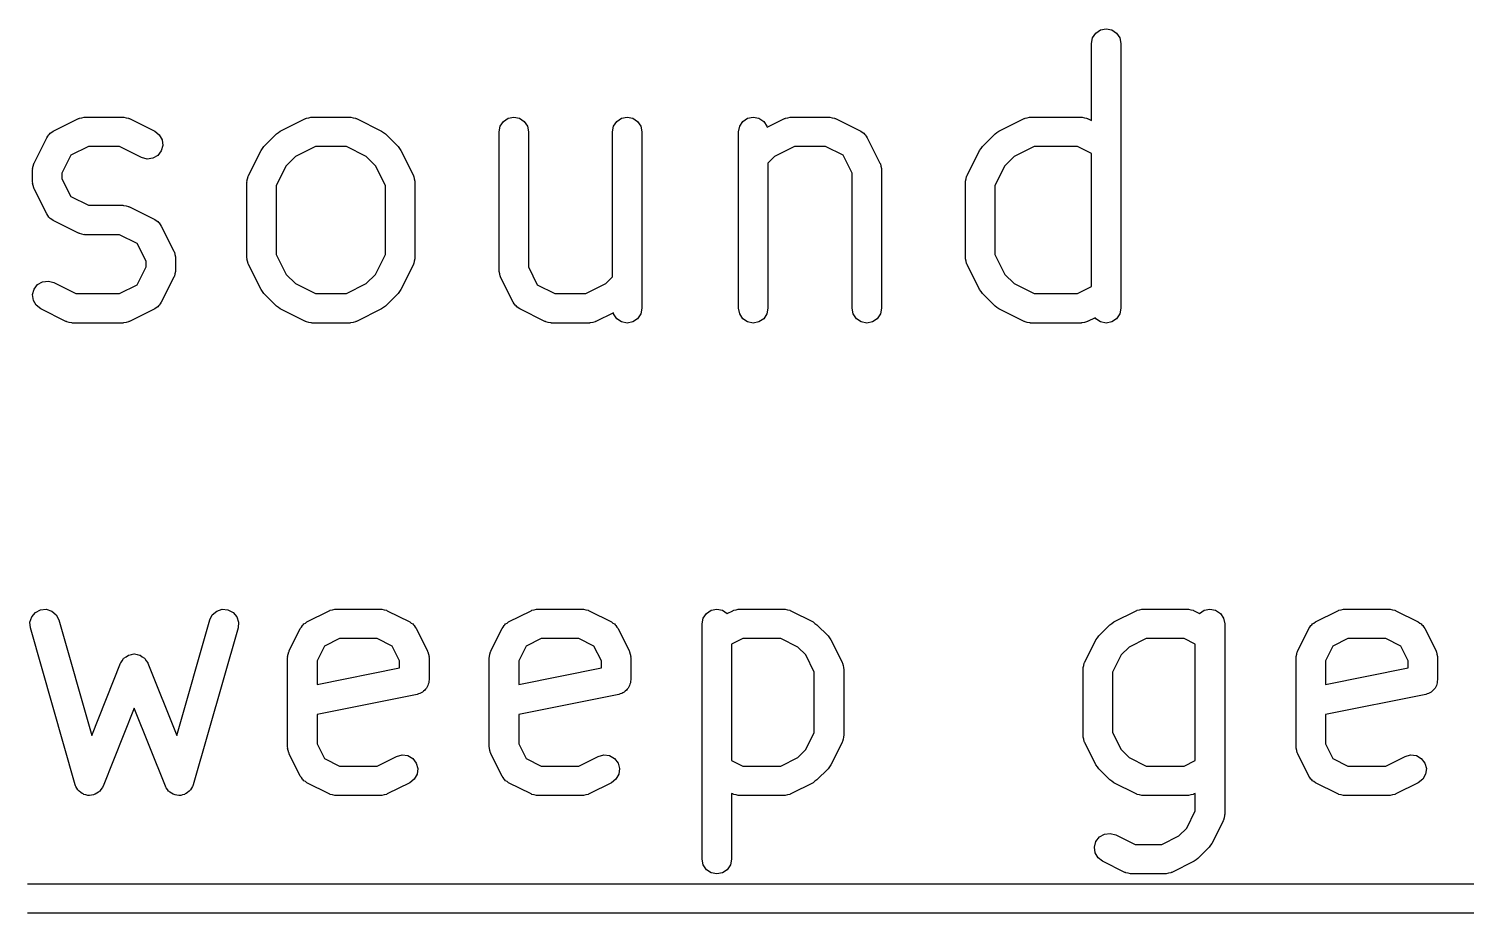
# Model space of a CAD drawing. Extents: x 78 to 213, y -137 to -49.
# Drawn here: x 163.85 to 188.28, y -63.75 to -48.72 of the extents above; entities that cross this region are included whole.
import ezdxf

# ---------------------------------------------------------------- set-up
doc = ezdxf.new("R2010")
doc.units = 0
doc.layers.add('BLACK', color=7, linetype='CONTINUOUS')

msp = doc.modelspace()

# ---------------------------------------------------------------- linework, layer by layer
at = {"layer": 'BLACK', "linetype": 'CONTINUOUS'}
for p, q in [((181.934, -48.875), (181.988, -48.7939)), ((181.988, -48.7939), (182.069, -48.7397)), ((182.069, -48.7397), (182.165, -48.7207)), ((182.165, -48.7207), (182.261, -48.7397)), ((182.261, -48.7397), (182.342, -48.7939)), ((182.342, -48.7939), (182.396, -48.875)), ((181.915, -48.9707), (181.934, -48.875)), ((181.915, -50.2805), (181.915, -48.9707)), ((182.396, -48.875), (182.415, -48.9707)), ((182.415, -48.9707), (182.415, -53.4707)), ((164.267, -50.4614), (164.696, -50.2471)), ((164.696, -50.2471), (164.705, -50.2447)), ((164.705, -50.2447), (164.712, -50.2397)), ((164.712, -50.2397), (164.751, -50.2319)), ((164.751, -50.2319), (164.79, -50.2213)), ((164.79, -50.2213), (164.799, -50.2225)), ((164.799, -50.2225), (164.808, -50.2207)), ((164.808, -50.2207), (165.451, -50.2207)), ((165.451, -50.2207), (165.46, -50.2225)), ((165.46, -50.2225), (165.468, -50.2213)), ((165.468, -50.2213), (165.507, -50.2319)), ((165.507, -50.2319), (165.546, -50.2397)), ((165.546, -50.2397), (165.554, -50.2447)), ((165.554, -50.2447), (165.563, -50.2471)), ((165.563, -50.2471), (165.991, -50.4614)), ((168.125, -50.4614), (168.553, -50.2471)), ((168.553, -50.2471), (168.562, -50.2447)), ((168.562, -50.2447), (168.569, -50.2397)), ((168.569, -50.2397), (168.609, -50.2319)), ((168.609, -50.2319), (168.647, -50.2213)), ((168.647, -50.2213), (168.656, -50.2225)), ((168.656, -50.2225), (168.665, -50.2207)), ((168.665, -50.2207), (169.308, -50.2207)), ((169.308, -50.2207), (169.317, -50.2225)), ((169.317, -50.2225), (169.326, -50.2213)), ((169.326, -50.2213), (169.364, -50.2319)), ((169.364, -50.2319), (169.404, -50.2397)), ((169.404, -50.2397), (169.411, -50.2447)), ((169.411, -50.2447), (169.42, -50.2471)), ((169.42, -50.2471), (169.848, -50.4614)), ((171.863, -50.375), (171.917, -50.2939)), ((171.917, -50.2939), (171.998, -50.2397)), ((171.998, -50.2397), (172.094, -50.2207)), ((172.094, -50.2207), (172.189, -50.2397)), ((172.189, -50.2397), (172.27, -50.2939)), ((172.27, -50.2939), (172.325, -50.375)), ((173.791, -50.375), (173.845, -50.2939)), ((173.845, -50.2939), (173.926, -50.2397)), ((173.926, -50.2397), (174.022, -50.2207)), ((174.022, -50.2207), (174.118, -50.2397)), ((174.118, -50.2397), (174.199, -50.2939)), ((174.199, -50.2939), (174.253, -50.375)), ((175.934, -50.375), (175.988, -50.2939)), ((175.988, -50.2939), (176.069, -50.2397)), ((176.069, -50.2397), (176.165, -50.2207)), ((176.165, -50.2207), (176.261, -50.2397)), ((176.261, -50.2397), (176.342, -50.2939)), ((176.342, -50.2939), (176.396, -50.375)), ((176.4, -50.3952), (176.696, -50.2471)), ((176.696, -50.2471), (176.705, -50.2447)), ((176.705, -50.2447), (176.712, -50.2397)), ((176.712, -50.2397), (176.751, -50.2319)), ((176.751, -50.2319), (176.79, -50.2213)), ((176.79, -50.2213), (176.799, -50.2225)), ((176.799, -50.2225), (176.808, -50.2207)), ((176.808, -50.2207), (177.451, -50.2207)), ((177.451, -50.2207), (177.46, -50.2225)), ((177.46, -50.2225), (177.468, -50.2213)), ((177.468, -50.2213), (177.507, -50.2319)), ((177.507, -50.2319), (177.546, -50.2397)), ((177.546, -50.2397), (177.554, -50.2447)), ((177.554, -50.2447), (177.563, -50.2471)), ((177.563, -50.2471), (177.991, -50.4614)), ((180.339, -50.4614), (180.767, -50.2471)), ((180.767, -50.2471), (180.776, -50.2447)), ((180.776, -50.2447), (180.784, -50.2397)), ((180.784, -50.2397), (180.823, -50.2319)), ((180.823, -50.2319), (180.862, -50.2213)), ((180.862, -50.2213), (180.87, -50.2225)), ((180.87, -50.2225), (180.879, -50.2207)), ((180.879, -50.2207), (181.736, -50.2207)), ((181.736, -50.2207), (181.745, -50.2225)), ((181.745, -50.2225), (181.754, -50.2213)), ((181.754, -50.2213), (181.793, -50.2319)), ((181.793, -50.2319), (181.832, -50.2397)), ((181.832, -50.2397), (181.84, -50.2447)), ((181.84, -50.2447), (181.848, -50.2471)), ((181.848, -50.2471), (181.915, -50.2805)), ((163.941, -51.0018), (164.156, -50.5732)), ((164.156, -50.5732), (164.175, -50.5484)), ((164.175, -50.5484), (164.19, -50.5212)), ((164.19, -50.5212), (164.205, -50.5102)), ((164.205, -50.5102), (164.215, -50.4961)), ((164.215, -50.4961), (164.243, -50.4806)), ((164.243, -50.4806), (164.267, -50.4614)), ((165.991, -50.4614), (166.068, -50.5212)), ((166.068, -50.5212), (166.116, -50.6059)), ((167.845, -50.7225), (168.06, -50.5082)), ((168.06, -50.5082), (168.093, -50.486)), ((168.093, -50.486), (168.125, -50.4614)), ((169.848, -50.4614), (169.88, -50.486)), ((169.88, -50.486), (169.913, -50.5082)), ((169.913, -50.5082), (170.127, -50.7225)), ((171.844, -50.4707), (171.863, -50.375)), ((171.844, -52.8279), (171.844, -50.4707)), ((172.325, -50.375), (172.344, -50.4707)), ((172.344, -50.4707), (172.344, -52.7688)), ((173.772, -50.4707), (173.791, -50.375)), ((173.772, -52.9386), (173.772, -50.4707)), ((174.253, -50.375), (174.272, -50.4707)), ((174.272, -50.4707), (174.272, -53.4707)), ((175.915, -50.4707), (175.934, -50.375)), ((175.915, -53.4707), (175.915, -50.4707)), ((176.396, -50.375), (176.4, -50.3952)), ((177.991, -50.4614), (178.016, -50.4806)), ((178.016, -50.4806), (178.043, -50.4961)), ((178.043, -50.4961), (178.054, -50.5102)), ((178.054, -50.5102), (178.068, -50.5212)), ((178.068, -50.5212), (178.084, -50.5484)), ((178.084, -50.5484), (178.103, -50.5732)), ((178.103, -50.5732), (178.317, -51.0018)), ((180.06, -50.7225), (180.274, -50.5082)), ((180.274, -50.5082), (180.307, -50.486)), ((180.307, -50.486), (180.339, -50.4614)), ((164.867, -50.7207), (164.566, -50.8713)), ((165.392, -50.7207), (164.867, -50.7207)), ((165.767, -50.9086), (165.392, -50.7207)), ((166.103, -50.7968), (166.043, -50.8739)), ((166.129, -50.7027), (166.103, -50.7968)), ((166.116, -50.6059), (166.129, -50.7027)), ((167.584, -51.2161), (167.799, -50.7875)), ((167.799, -50.7875), (167.823, -50.7558)), ((167.823, -50.7558), (167.845, -50.7225)), ((168.724, -50.7207), (168.385, -50.8905)), ((169.249, -50.7207), (168.724, -50.7207)), ((169.588, -50.8905), (169.249, -50.7207)), ((170.127, -50.7225), (170.15, -50.7558)), ((170.15, -50.7558), (170.174, -50.7875)), ((170.174, -50.7875), (170.389, -51.2161)), ((176.867, -50.7207), (176.527, -50.8905)), ((177.392, -50.7207), (176.867, -50.7207)), ((177.693, -50.8713), (177.392, -50.7207)), ((179.799, -51.2161), (180.013, -50.7875)), ((180.013, -50.7875), (180.037, -50.7558)), ((180.037, -50.7558), (180.06, -50.7225)), ((180.938, -50.7207), (180.599, -50.8905)), ((181.677, -50.7207), (180.938, -50.7207)), ((181.915, -50.8395), (181.677, -50.7207)), ((163.916, -51.0958), (163.926, -51.0572)), ((163.926, -51.0572), (163.934, -51.0179)), ((163.934, -51.0179), (163.939, -51.0104)), ((163.939, -51.0104), (163.941, -51.0018)), ((164.566, -50.8713), (164.415, -51.1726)), ((165.862, -50.9344), (165.767, -50.9086)), ((165.958, -50.9222), (165.862, -50.9344)), ((166.043, -50.8739), (165.958, -50.9222)), ((168.228, -51.0474), (168.058, -51.3869)), ((168.385, -50.8905), (168.228, -51.0474)), ((169.745, -51.0474), (169.588, -50.8905)), ((169.915, -51.3869), (169.745, -51.0474)), ((176.527, -50.8905), (176.415, -51.0028)), ((176.415, -51.0028), (176.415, -53.4707)), ((177.844, -51.1726), (177.693, -50.8713)), ((178.317, -51.0018), (178.32, -51.0104)), ((178.32, -51.0104), (178.325, -51.0179)), ((178.325, -51.0179), (178.332, -51.0572)), ((178.332, -51.0572), (178.343, -51.0958)), ((180.442, -51.0474), (180.272, -51.3869)), ((180.599, -50.8905), (180.442, -51.0474)), ((181.915, -53.1019), (181.915, -50.8395)), ((163.915, -51.1136), (163.917, -51.1048)), ((163.915, -51.3279), (163.915, -51.1136)), ((163.917, -51.1048), (163.916, -51.0958)), ((164.415, -51.1726), (164.415, -51.2688)), ((164.415, -51.2688), (164.566, -51.5701)), ((167.558, -51.3101), (167.569, -51.2715)), ((167.56, -51.319), (167.558, -51.3101)), ((167.569, -51.2715), (167.577, -51.2322)), ((167.577, -51.2322), (167.582, -51.2247)), ((167.582, -51.2247), (167.584, -51.2161)), ((170.389, -51.2161), (170.391, -51.2247)), ((170.391, -51.2247), (170.396, -51.2322)), ((170.396, -51.2322), (170.404, -51.2715)), ((170.404, -51.2715), (170.414, -51.3101)), ((170.414, -51.3101), (170.413, -51.319)), ((177.844, -53.4707), (177.844, -51.1726)), ((178.343, -51.0958), (178.342, -51.1048)), ((178.342, -51.1048), (178.344, -51.1136)), ((178.344, -51.1136), (178.344, -53.4707)), ((179.773, -51.3101), (179.783, -51.2715)), ((179.774, -51.319), (179.773, -51.3101)), ((179.783, -51.2715), (179.791, -51.2322)), ((179.791, -51.2322), (179.796, -51.2247)), ((179.796, -51.2247), (179.799, -51.2161)), ((163.917, -51.3367), (163.915, -51.3279)), ((163.916, -51.3456), (163.917, -51.3367)), ((163.926, -51.3842), (163.916, -51.3456)), ((163.934, -51.4235), (163.926, -51.3842)), ((163.939, -51.431), (163.934, -51.4235)), ((163.941, -51.4397), (163.939, -51.431)), ((164.156, -51.8682), (163.941, -51.4397)), ((167.558, -51.3279), (167.56, -51.319)), ((167.558, -52.6136), (167.558, -51.3279)), ((168.058, -51.3869), (168.058, -52.5546)), ((169.915, -52.5546), (169.915, -51.3869)), ((170.413, -51.319), (170.415, -51.3279)), ((170.415, -51.3279), (170.415, -52.6136)), ((179.772, -51.3279), (179.774, -51.319)), ((179.772, -52.6136), (179.772, -51.3279)), ((180.272, -51.3869), (180.272, -52.5546)), ((164.566, -51.5701), (164.867, -51.7207)), ((164.867, -51.7207), (165.451, -51.7207)), ((165.451, -51.7207), (165.46, -51.7225)), ((165.46, -51.7225), (165.468, -51.7213)), ((165.468, -51.7213), (165.507, -51.7319)), ((165.507, -51.7319), (165.546, -51.7397)), ((165.546, -51.7397), (165.554, -51.7447)), ((165.554, -51.7447), (165.563, -51.7471)), ((165.563, -51.7471), (165.991, -51.9614)), ((164.175, -51.893), (164.156, -51.8682)), ((164.19, -51.9202), (164.175, -51.893)), ((164.205, -51.9312), (164.19, -51.9202)), ((164.215, -51.9453), (164.205, -51.9312)), ((164.243, -51.9608), (164.215, -51.9453)), ((164.267, -51.98), (164.243, -51.9608)), ((164.696, -52.1943), (164.267, -51.98)), ((165.991, -51.9614), (166.016, -51.9806)), ((166.016, -51.9806), (166.043, -51.9961)), ((166.043, -51.9961), (166.054, -52.0102)), ((166.054, -52.0102), (166.068, -52.0212)), ((166.068, -52.0212), (166.084, -52.0484)), ((164.705, -52.1967), (164.696, -52.1943)), ((164.712, -52.2017), (164.705, -52.1967)), ((164.751, -52.2095), (164.712, -52.2017)), ((164.79, -52.2201), (164.751, -52.2095)), ((164.799, -52.219), (164.79, -52.2201)), ((164.808, -52.2207), (164.799, -52.219)), ((165.392, -52.2207), (164.808, -52.2207)), ((165.693, -52.3713), (165.392, -52.2207)), ((166.084, -52.0484), (166.103, -52.0732)), ((166.103, -52.0732), (166.317, -52.5018)), ((165.844, -52.6726), (165.693, -52.3713)), ((166.317, -52.5018), (166.32, -52.5104)), ((166.32, -52.5104), (166.325, -52.5179)), ((166.325, -52.5179), (166.332, -52.5572)), ((165.693, -53.0701), (165.844, -52.7688)), ((165.844, -52.7688), (165.844, -52.6726)), ((166.332, -52.5572), (166.343, -52.5958)), ((166.343, -52.5958), (166.342, -52.6048)), ((166.342, -52.6048), (166.344, -52.6136)), ((166.344, -52.6136), (166.344, -52.8279)), ((167.56, -52.6224), (167.558, -52.6136)), ((167.558, -52.6313), (167.56, -52.6224)), ((167.569, -52.6699), (167.558, -52.6313)), ((167.577, -52.7092), (167.569, -52.6699)), ((167.582, -52.7167), (167.577, -52.7092)), ((167.584, -52.7254), (167.582, -52.7167)), ((167.799, -53.1539), (167.584, -52.7254)), ((168.058, -52.5546), (168.228, -52.8941)), ((169.745, -52.8941), (169.915, -52.5546)), ((170.389, -52.7254), (170.174, -53.1539)), ((170.391, -52.7167), (170.389, -52.7254)), ((170.396, -52.7092), (170.391, -52.7167)), ((170.404, -52.6699), (170.396, -52.7092)), ((170.414, -52.6313), (170.404, -52.6699)), ((170.415, -52.6136), (170.413, -52.6224)), ((170.413, -52.6224), (170.414, -52.6313)), ((172.344, -52.7688), (172.494, -53.0701)), ((179.774, -52.6224), (179.772, -52.6136)), ((179.773, -52.6313), (179.774, -52.6224)), ((179.783, -52.6699), (179.773, -52.6313)), ((179.791, -52.7092), (179.783, -52.6699)), ((179.796, -52.7167), (179.791, -52.7092)), ((179.799, -52.7254), (179.796, -52.7167)), ((180.013, -53.1539), (179.799, -52.7254)), ((180.272, -52.5546), (180.442, -52.8941)), ((164.001, -53.0676), (164.086, -53.0193)), ((164.086, -53.0193), (164.183, -53.0071)), ((164.183, -53.0071), (164.277, -53.0328)), ((166.317, -52.9397), (166.103, -53.3682)), ((166.32, -52.931), (166.317, -52.9397)), ((166.325, -52.9235), (166.32, -52.931)), ((166.332, -52.8842), (166.325, -52.9235)), ((166.343, -52.8456), (166.332, -52.8842)), ((166.344, -52.8279), (166.342, -52.8367)), ((166.342, -52.8367), (166.343, -52.8456)), ((168.228, -52.8941), (168.385, -53.051)), ((169.588, -53.051), (169.745, -52.8941)), ((171.845, -52.8367), (171.844, -52.8279)), ((171.844, -52.8456), (171.845, -52.8367)), ((171.855, -52.8842), (171.844, -52.8456)), ((171.863, -52.9235), (171.855, -52.8842)), ((171.868, -52.931), (171.863, -52.9235)), ((171.87, -52.9397), (171.868, -52.931)), ((172.084, -53.3682), (171.87, -52.9397)), ((173.66, -53.051), (173.772, -52.9386)), ((180.442, -52.8941), (180.599, -53.051)), ((163.916, -53.2387), (163.941, -53.1446)), ((163.928, -53.3355), (163.916, -53.2387)), ((163.941, -53.1446), (164.001, -53.0676)), ((164.277, -53.0328), (164.653, -53.2207)), ((164.653, -53.2207), (165.392, -53.2207)), ((165.392, -53.2207), (165.693, -53.0701)), ((167.823, -53.1856), (167.799, -53.1539)), ((167.845, -53.2189), (167.823, -53.1856)), ((168.06, -53.4332), (167.845, -53.2189)), ((168.385, -53.051), (168.724, -53.2207)), ((168.724, -53.2207), (169.249, -53.2207)), ((169.249, -53.2207), (169.588, -53.051)), ((170.127, -53.2189), (169.913, -53.4332)), ((170.15, -53.1856), (170.127, -53.2189)), ((170.174, -53.1539), (170.15, -53.1856)), ((172.494, -53.0701), (172.795, -53.2207)), ((172.795, -53.2207), (173.32, -53.2207)), ((173.32, -53.2207), (173.66, -53.051)), ((180.037, -53.1856), (180.013, -53.1539)), ((180.06, -53.2189), (180.037, -53.1856)), ((180.274, -53.4332), (180.06, -53.2189)), ((180.599, -53.051), (180.938, -53.2207)), ((180.938, -53.2207), (181.677, -53.2207)), ((181.677, -53.2207), (181.915, -53.1019)), ((163.976, -53.4202), (163.928, -53.3355)), ((164.053, -53.48), (163.976, -53.4202)), ((164.482, -53.6943), (164.053, -53.48)), ((165.991, -53.48), (165.563, -53.6943)), ((166.016, -53.4608), (165.991, -53.48)), ((166.043, -53.4453), (166.016, -53.4608)), ((166.054, -53.4312), (166.043, -53.4453)), ((166.068, -53.4202), (166.054, -53.4312)), ((166.084, -53.393), (166.068, -53.4202)), ((166.103, -53.3682), (166.084, -53.393)), ((168.093, -53.4555), (168.06, -53.4332)), ((168.125, -53.48), (168.093, -53.4555)), ((168.553, -53.6943), (168.125, -53.48)), ((169.848, -53.48), (169.42, -53.6943)), ((169.88, -53.4555), (169.848, -53.48)), ((169.913, -53.4332), (169.88, -53.4555)), ((172.103, -53.393), (172.084, -53.3682)), ((172.119, -53.4202), (172.103, -53.393)), ((172.133, -53.4312), (172.119, -53.4202)), ((172.144, -53.4453), (172.133, -53.4312)), ((172.171, -53.4608), (172.144, -53.4453)), ((172.196, -53.48), (172.171, -53.4608)), ((172.625, -53.6943), (172.196, -53.48)), ((174.272, -53.4707), (174.253, -53.5664)), ((175.934, -53.5664), (175.915, -53.4707)), ((176.415, -53.4707), (176.396, -53.5664)), ((177.863, -53.5664), (177.844, -53.4707)), ((178.344, -53.4707), (178.325, -53.5664)), ((180.307, -53.4555), (180.274, -53.4332)), ((180.339, -53.48), (180.307, -53.4555)), ((180.767, -53.6943), (180.339, -53.48)), ((182.415, -53.4707), (182.396, -53.5664)), ((164.49, -53.6967), (164.482, -53.6943)), ((164.498, -53.7017), (164.49, -53.6967)), ((164.537, -53.7095), (164.498, -53.7017)), ((164.576, -53.7201), (164.537, -53.7095)), ((164.585, -53.719), (164.576, -53.7201)), ((164.594, -53.7207), (164.585, -53.719)), ((165.451, -53.7207), (164.594, -53.7207)), ((165.46, -53.719), (165.451, -53.7207)), ((165.468, -53.7201), (165.46, -53.719)), ((165.507, -53.7095), (165.468, -53.7201)), ((165.546, -53.7017), (165.507, -53.7095)), ((165.554, -53.6967), (165.546, -53.7017)), ((165.563, -53.6943), (165.554, -53.6967)), ((168.562, -53.6967), (168.553, -53.6943)), ((168.569, -53.7017), (168.562, -53.6967)), ((168.609, -53.7095), (168.569, -53.7017)), ((168.647, -53.7201), (168.609, -53.7095)), ((168.656, -53.719), (168.647, -53.7201)), ((168.665, -53.7207), (168.656, -53.719)), ((169.308, -53.7207), (168.665, -53.7207)), ((169.317, -53.719), (169.308, -53.7207)), ((169.326, -53.7201), (169.317, -53.719)), ((169.364, -53.7095), (169.326, -53.7201)), ((169.404, -53.7017), (169.364, -53.7095)), ((169.411, -53.6967), (169.404, -53.7017)), ((169.42, -53.6943), (169.411, -53.6967)), ((172.633, -53.6967), (172.625, -53.6943)), ((172.641, -53.7017), (172.633, -53.6967)), ((172.68, -53.7095), (172.641, -53.7017)), ((172.719, -53.7201), (172.68, -53.7095)), ((172.728, -53.719), (172.719, -53.7201)), ((172.736, -53.7207), (172.728, -53.719)), ((173.379, -53.7207), (172.736, -53.7207)), ((173.388, -53.719), (173.379, -53.7207)), ((173.397, -53.7201), (173.388, -53.719)), ((173.436, -53.7095), (173.397, -53.7201)), ((173.475, -53.7017), (173.436, -53.7095)), ((173.482, -53.6967), (173.475, -53.7017)), ((173.491, -53.6943), (173.482, -53.6967)), ((173.787, -53.5463), (173.491, -53.6943)), ((173.791, -53.5664), (173.787, -53.5463)), ((173.845, -53.6475), (173.791, -53.5664)), ((173.926, -53.7017), (173.845, -53.6475)), ((174.022, -53.7207), (173.926, -53.7017)), ((174.118, -53.7017), (174.022, -53.7207)), ((174.199, -53.6475), (174.118, -53.7017)), ((174.253, -53.5664), (174.199, -53.6475)), ((175.988, -53.6475), (175.934, -53.5664)), ((176.069, -53.7017), (175.988, -53.6475)), ((176.165, -53.7207), (176.069, -53.7017)), ((176.261, -53.7017), (176.165, -53.7207)), ((176.342, -53.6475), (176.261, -53.7017)), ((176.396, -53.5664), (176.342, -53.6475)), ((177.917, -53.6475), (177.863, -53.5664)), ((177.998, -53.7017), (177.917, -53.6475)), ((178.094, -53.7207), (177.998, -53.7017)), ((178.189, -53.7017), (178.094, -53.7207)), ((178.27, -53.6475), (178.189, -53.7017)), ((178.325, -53.5664), (178.27, -53.6475)), ((180.776, -53.6967), (180.767, -53.6943)), ((180.784, -53.7017), (180.776, -53.6967)), ((180.823, -53.7095), (180.784, -53.7017)), ((180.862, -53.7201), (180.823, -53.7095)), ((180.87, -53.719), (180.862, -53.7201)), ((180.879, -53.7207), (180.87, -53.719)), ((181.736, -53.7207), (180.879, -53.7207)), ((181.745, -53.719), (181.736, -53.7207)), ((181.754, -53.7201), (181.745, -53.719)), ((181.793, -53.7095), (181.754, -53.7201)), ((181.832, -53.7017), (181.793, -53.7095)), ((181.84, -53.6967), (181.832, -53.7017)), ((181.848, -53.6943), (181.84, -53.6967)), ((181.977, -53.6301), (181.848, -53.6943)), ((181.988, -53.6475), (181.977, -53.6301)), ((182.069, -53.7017), (181.988, -53.6475)), ((182.165, -53.7207), (182.069, -53.7017)), ((182.261, -53.7017), (182.165, -53.7207)), ((182.342, -53.6475), (182.261, -53.7017)), ((182.396, -53.5664), (182.342, -53.6475)), ((163.9, -58.7114), (163.963, -58.6371)), ((163.963, -58.6371), (164.05, -58.5925)), ((164.05, -58.5925), (164.147, -58.5845)), ((164.147, -58.5845), (164.24, -58.6143)), ((164.24, -58.6143), (164.314, -58.6774)), ((166.97, -58.6774), (167.045, -58.6143)), ((167.045, -58.6143), (167.138, -58.5845)), ((167.138, -58.5845), (167.235, -58.5925)), ((167.235, -58.5925), (167.322, -58.6371)), ((167.322, -58.6371), (167.385, -58.7114)), ((168.578, -58.7997), (168.959, -58.6092)), ((168.959, -58.6092), (168.968, -58.6069)), ((168.968, -58.6069), (168.975, -58.6019)), ((168.975, -58.6019), (169.015, -58.5941)), ((169.015, -58.5941), (169.053, -58.5835)), ((169.053, -58.5835), (169.062, -58.5846)), ((169.062, -58.5846), (169.071, -58.5829)), ((169.071, -58.5829), (169.833, -58.5829)), ((169.833, -58.5829), (169.842, -58.5846)), ((169.842, -58.5846), (169.851, -58.5835)), ((169.851, -58.5835), (169.889, -58.5941)), ((169.889, -58.5941), (169.929, -58.6019)), ((169.929, -58.6019), (169.936, -58.6069)), ((169.936, -58.6069), (169.945, -58.6092)), ((169.945, -58.6092), (170.326, -58.7997)), ((172.007, -58.7997), (172.388, -58.6092)), ((172.388, -58.6092), (172.396, -58.6069)), ((172.396, -58.6069), (172.404, -58.6019)), ((172.404, -58.6019), (172.443, -58.5941)), ((172.443, -58.5941), (172.482, -58.5835)), ((172.482, -58.5835), (172.491, -58.5846)), ((172.491, -58.5846), (172.5, -58.5829)), ((172.5, -58.5829), (173.261, -58.5829)), ((173.261, -58.5829), (173.27, -58.5846)), ((173.27, -58.5846), (173.279, -58.5835)), ((173.279, -58.5835), (173.318, -58.5941)), ((173.318, -58.5941), (173.357, -58.6019)), ((173.357, -58.6019), (173.365, -58.6069)), ((173.365, -58.6069), (173.373, -58.6092)), ((173.373, -58.6092), (173.754, -58.7997)), ((175.37, -58.6561), (175.451, -58.6019)), ((175.451, -58.6019), (175.547, -58.5829)), ((175.547, -58.5829), (175.643, -58.6019)), ((175.643, -58.6019), (175.723, -58.6557)), ((175.723, -58.6557), (175.816, -58.6092)), ((175.816, -58.6092), (175.825, -58.6069)), ((175.825, -58.6069), (175.832, -58.6019)), ((175.832, -58.6019), (175.872, -58.5941)), ((175.872, -58.5941), (175.91, -58.5835)), ((175.91, -58.5835), (175.919, -58.5846)), ((175.919, -58.5846), (175.928, -58.5829)), ((175.928, -58.5829), (176.69, -58.5829)), ((176.69, -58.5829), (176.699, -58.5846)), ((176.699, -58.5846), (176.708, -58.5835)), ((176.708, -58.5835), (176.746, -58.5941)), ((176.746, -58.5941), (176.786, -58.6019)), ((176.786, -58.6019), (176.793, -58.6069)), ((176.793, -58.6069), (176.802, -58.6092)), ((176.802, -58.6092), (177.183, -58.7997)), ((182.292, -58.7997), (182.673, -58.6092)), ((182.673, -58.6092), (182.682, -58.6069)), ((182.682, -58.6069), (182.69, -58.6019)), ((182.69, -58.6019), (182.729, -58.5941)), ((182.729, -58.5941), (182.768, -58.5835)), ((182.768, -58.5835), (182.776, -58.5846)), ((182.776, -58.5846), (182.785, -58.5829)), ((182.785, -58.5829), (183.547, -58.5829)), ((183.547, -58.5829), (183.556, -58.5846)), ((183.556, -58.5846), (183.565, -58.5835)), ((183.565, -58.5835), (183.604, -58.5941)), ((183.604, -58.5941), (183.643, -58.6019)), ((183.643, -58.6019), (183.65, -58.6069)), ((183.65, -58.6069), (183.659, -58.6092)), ((183.659, -58.6092), (183.752, -58.6557)), ((183.752, -58.6557), (183.832, -58.6019)), ((183.832, -58.6019), (183.928, -58.5829)), ((183.928, -58.5829), (184.024, -58.6019)), ((184.024, -58.6019), (184.105, -58.6561)), ((185.721, -58.7997), (186.102, -58.6092)), ((186.102, -58.6092), (186.111, -58.6069)), ((186.111, -58.6069), (186.118, -58.6019)), ((186.118, -58.6019), (186.157, -58.5941)), ((186.157, -58.5941), (186.196, -58.5835)), ((186.196, -58.5835), (186.205, -58.5846)), ((186.205, -58.5846), (186.214, -58.5829)), ((186.214, -58.5829), (186.976, -58.5829)), ((186.976, -58.5829), (186.985, -58.5846)), ((186.985, -58.5846), (186.993, -58.5835)), ((186.993, -58.5835), (187.032, -58.5941)), ((187.032, -58.5941), (187.071, -58.6019)), ((187.071, -58.6019), (187.079, -58.6069)), ((187.079, -58.6069), (187.088, -58.6092)), ((187.088, -58.6092), (187.468, -58.7997)), ((163.87, -58.8043), (163.9, -58.7114)), ((163.878, -58.9015), (163.87, -58.8043)), ((164.314, -58.6774), (164.359, -58.7642)), ((164.359, -58.7642), (164.92, -60.7277)), ((166.365, -60.7277), (166.926, -58.7642)), ((166.926, -58.7642), (166.97, -58.6774)), ((167.385, -58.7114), (167.415, -58.8043)), ((167.415, -58.8043), (167.407, -58.9015)), ((168.486, -58.8868), (168.501, -58.8595)), ((168.501, -58.8595), (168.515, -58.8486)), ((168.515, -58.8486), (168.526, -58.8345)), ((168.526, -58.8345), (168.553, -58.8189)), ((168.553, -58.8189), (168.578, -58.7997)), ((170.326, -58.7997), (170.35, -58.8189)), ((170.35, -58.8189), (170.378, -58.8345)), ((170.378, -58.8345), (170.389, -58.8486)), ((170.389, -58.8486), (170.403, -58.8595)), ((170.403, -58.8595), (170.418, -58.8868)), ((171.914, -58.8868), (171.93, -58.8595)), ((171.93, -58.8595), (171.944, -58.8486)), ((171.944, -58.8486), (171.955, -58.8345)), ((171.955, -58.8345), (171.982, -58.8189)), ((171.982, -58.8189), (172.007, -58.7997)), ((173.754, -58.7997), (173.779, -58.8189)), ((173.779, -58.8189), (173.806, -58.8345)), ((173.806, -58.8345), (173.817, -58.8486)), ((173.817, -58.8486), (173.831, -58.8595)), ((173.831, -58.8595), (173.847, -58.8868)), ((175.297, -58.8329), (175.316, -58.7372)), ((175.297, -62.8329), (175.297, -58.8329)), ((175.316, -58.7372), (175.37, -58.6561)), ((177.183, -58.7997), (177.214, -58.8243)), ((177.214, -58.8243), (177.248, -58.8466)), ((177.248, -58.8466), (177.438, -59.037)), ((182.037, -59.037), (182.228, -58.8466)), ((182.228, -58.8466), (182.261, -58.8243)), ((182.261, -58.8243), (182.292, -58.7997)), ((184.105, -58.6561), (184.159, -58.7372)), ((184.159, -58.7372), (184.178, -58.8329)), ((184.178, -58.8329), (184.178, -62.071)), ((185.628, -58.8868), (185.644, -58.8595)), ((185.644, -58.8595), (185.658, -58.8486)), ((185.658, -58.8486), (185.669, -58.8345)), ((185.669, -58.8345), (185.696, -58.8189)), ((185.696, -58.8189), (185.721, -58.7997)), ((187.468, -58.7997), (187.493, -58.8189)), ((187.493, -58.8189), (187.52, -58.8345)), ((187.52, -58.8345), (187.531, -58.8486)), ((187.531, -58.8486), (187.546, -58.8595)), ((187.546, -58.8595), (187.561, -58.8868)), ((164.64, -61.5682), (163.878, -58.9015)), ((167.407, -58.9015), (166.645, -61.5682)), ((168.276, -59.2925), (168.466, -58.9115)), ((168.466, -58.9115), (168.486, -58.8868)), ((169.13, -59.0829), (168.876, -59.2097)), ((169.774, -59.0829), (169.13, -59.0829)), ((170.027, -59.2097), (169.774, -59.0829)), ((170.418, -58.8868), (170.437, -58.9115)), ((170.437, -58.9115), (170.628, -59.2925)), ((171.704, -59.2925), (171.895, -58.9115)), ((171.895, -58.9115), (171.914, -58.8868)), ((172.559, -59.0829), (172.305, -59.2097)), ((173.202, -59.0829), (172.559, -59.0829)), ((173.456, -59.2097), (173.202, -59.0829)), ((173.847, -58.8868), (173.866, -58.9115)), ((173.866, -58.9115), (174.056, -59.2925)), ((175.987, -59.0829), (175.797, -59.1778)), ((176.631, -59.0829), (175.987, -59.0829)), ((176.923, -59.2288), (176.631, -59.0829)), ((177.438, -59.037), (177.46, -59.0704)), ((177.46, -59.0704), (177.485, -59.102)), ((177.485, -59.102), (177.676, -59.483)), ((181.8, -59.483), (181.99, -59.102)), ((181.99, -59.102), (182.015, -59.0704)), ((182.015, -59.0704), (182.037, -59.037)), ((182.844, -59.0829), (182.552, -59.2288)), ((183.488, -59.0829), (182.844, -59.0829)), ((183.678, -59.1778), (183.488, -59.0829)), ((185.419, -59.2925), (185.609, -58.9115)), ((185.609, -58.9115), (185.628, -58.8868)), ((186.273, -59.0829), (186.019, -59.2097)), ((186.917, -59.0829), (186.273, -59.0829)), ((187.17, -59.2097), (186.917, -59.0829)), ((187.561, -58.8868), (187.58, -58.9115)), ((187.58, -58.9115), (187.771, -59.2925)), ((165.506, -59.3909), (165.544, -59.365)), ((165.544, -59.365), (165.547, -59.3643)), ((165.547, -59.3643), (165.55, -59.3626)), ((165.55, -59.3626), (165.595, -59.3543)), ((165.595, -59.3543), (165.639, -59.3448)), ((165.639, -59.3448), (165.642, -59.3453)), ((165.642, -59.3453), (165.645, -59.3448)), ((165.645, -59.3448), (165.69, -59.3543)), ((165.69, -59.3543), (165.735, -59.3626)), ((165.735, -59.3626), (165.738, -59.3643)), ((165.738, -59.3643), (165.741, -59.365)), ((165.741, -59.365), (165.779, -59.3909)), ((168.25, -59.3866), (168.261, -59.3479)), ((168.261, -59.3479), (168.269, -59.3086)), ((168.269, -59.3086), (168.274, -59.3011)), ((168.274, -59.3011), (168.276, -59.2925)), ((168.876, -59.2097), (168.75, -59.4633)), ((170.154, -59.4633), (170.027, -59.2097)), ((170.628, -59.2925), (170.63, -59.3011)), ((170.63, -59.3011), (170.635, -59.3086)), ((170.635, -59.3086), (170.643, -59.3479)), ((170.643, -59.3479), (170.654, -59.3866)), ((171.679, -59.3866), (171.689, -59.3479)), ((171.689, -59.3479), (171.697, -59.3086)), ((171.697, -59.3086), (171.702, -59.3011)), ((171.702, -59.3011), (171.704, -59.2925)), ((172.305, -59.2097), (172.178, -59.4633)), ((173.583, -59.4633), (173.456, -59.2097)), ((174.056, -59.2925), (174.059, -59.3011)), ((174.059, -59.3011), (174.064, -59.3086)), ((174.064, -59.3086), (174.072, -59.3479)), ((174.072, -59.3479), (174.082, -59.3866)), ((175.797, -59.1778), (175.797, -61.1545)), ((177.056, -59.3619), (176.923, -59.2288)), ((177.202, -59.6538), (177.056, -59.3619)), ((182.419, -59.3619), (182.273, -59.6538)), ((182.552, -59.2288), (182.419, -59.3619)), ((183.678, -61.1545), (183.678, -59.1778)), ((185.393, -59.3866), (185.404, -59.3479)), ((185.404, -59.3479), (185.411, -59.3086)), ((185.411, -59.3086), (185.416, -59.3011)), ((185.416, -59.3011), (185.419, -59.2925)), ((186.019, -59.2097), (185.892, -59.4633)), ((187.297, -59.4633), (187.17, -59.2097)), ((187.771, -59.2925), (187.773, -59.3011)), ((187.773, -59.3011), (187.778, -59.3086)), ((187.778, -59.3086), (187.786, -59.3479)), ((187.786, -59.3479), (187.797, -59.3866)), ((164.92, -60.7277), (165.41, -59.5019)), ((165.41, -59.5019), (165.412, -59.4993)), ((165.412, -59.4993), (165.413, -59.4963)), ((165.413, -59.4963), (165.439, -59.4585)), ((165.439, -59.4585), (165.463, -59.4202)), ((165.463, -59.4202), (165.466, -59.4184)), ((165.466, -59.4184), (165.468, -59.4158)), ((165.468, -59.4158), (165.506, -59.3909)), ((165.779, -59.3909), (165.817, -59.4158)), ((165.817, -59.4158), (165.819, -59.4184)), ((165.819, -59.4184), (165.821, -59.4202)), ((165.821, -59.4202), (165.846, -59.4585)), ((165.846, -59.4585), (165.872, -59.4963)), ((165.872, -59.4963), (165.873, -59.4993)), ((165.873, -59.4993), (165.874, -59.5019)), ((165.874, -59.5019), (166.365, -60.7277)), ((168.251, -59.3955), (168.25, -59.3866)), ((168.25, -59.4043), (168.251, -59.3955)), ((168.25, -60.9281), (168.25, -59.4043)), ((168.75, -59.4633), (168.75, -59.8612)), ((168.75, -59.8612), (170.154, -59.5803)), ((170.154, -59.5803), (170.154, -59.4633)), ((170.654, -59.3866), (170.653, -59.3955)), ((170.653, -59.3955), (170.654, -59.4043)), ((170.654, -59.4043), (170.654, -59.7852)), ((171.678, -59.4043), (171.68, -59.3955)), ((171.678, -60.9281), (171.678, -59.4043)), ((171.68, -59.3955), (171.679, -59.3866)), ((172.178, -59.4633), (172.178, -59.8612)), ((172.178, -59.8612), (173.583, -59.5803)), ((173.583, -59.5803), (173.583, -59.4633)), ((174.082, -59.3866), (174.081, -59.3955)), ((174.081, -59.3955), (174.083, -59.4043)), ((174.083, -59.4043), (174.083, -59.7852)), ((177.676, -59.483), (177.678, -59.4916)), ((177.678, -59.4916), (177.683, -59.4991)), ((177.683, -59.4991), (177.691, -59.5384)), ((177.691, -59.5384), (177.701, -59.577)), ((177.701, -59.577), (177.7, -59.586)), ((177.7, -59.586), (177.702, -59.5948)), ((177.702, -59.5948), (177.702, -60.7376)), ((181.773, -59.5948), (181.775, -59.586)), ((181.773, -60.7376), (181.773, -59.5948)), ((181.774, -59.577), (181.785, -59.5384)), ((181.775, -59.586), (181.774, -59.577)), ((181.785, -59.5384), (181.792, -59.4991)), ((181.792, -59.4991), (181.797, -59.4916)), ((181.797, -59.4916), (181.8, -59.483)), ((185.392, -59.4043), (185.394, -59.3955)), ((185.392, -60.9281), (185.392, -59.4043)), ((185.394, -59.3955), (185.393, -59.3866)), ((185.892, -59.4633), (185.892, -59.8612)), ((185.892, -59.8612), (187.297, -59.5803)), ((187.297, -59.5803), (187.297, -59.4633)), ((187.797, -59.3866), (187.795, -59.3955)), ((187.795, -59.3955), (187.797, -59.4043)), ((187.797, -59.4043), (187.797, -59.7852)), ((170.64, -59.8566), (170.635, -59.8809)), ((170.65, -59.8338), (170.64, -59.8566)), ((170.654, -59.7852), (170.65, -59.8093)), ((170.65, -59.8093), (170.65, -59.8338)), ((174.069, -59.8566), (174.064, -59.8809)), ((174.078, -59.8338), (174.069, -59.8566)), ((174.083, -59.7852), (174.078, -59.8093)), ((174.078, -59.8093), (174.078, -59.8338)), ((177.202, -60.6786), (177.202, -59.6538)), ((182.273, -59.6538), (182.273, -60.6786)), ((187.783, -59.8566), (187.778, -59.8809)), ((187.792, -59.8338), (187.783, -59.8566)), ((187.797, -59.7852), (187.792, -59.8093)), ((187.792, -59.8093), (187.792, -59.8338)), ((170.453, -60.0304), (168.75, -60.3711)), ((170.476, -60.021), (170.453, -60.0304)), ((170.5, -60.0162), (170.476, -60.021)), ((170.521, -60.0025), (170.5, -60.0162)), ((170.543, -59.993), (170.521, -60.0025)), ((170.561, -59.9756), (170.543, -59.993)), ((170.581, -59.962), (170.561, -59.9756)), ((170.595, -59.9414), (170.581, -59.962)), ((170.612, -59.9239), (170.595, -59.9414)), ((170.622, -59.9013), (170.612, -59.9239)), ((170.635, -59.8809), (170.622, -59.9013)), ((173.882, -60.0304), (172.178, -60.3711)), ((173.905, -60.021), (173.882, -60.0304)), ((173.929, -60.0162), (173.905, -60.021)), ((173.949, -60.0025), (173.929, -60.0162)), ((173.972, -59.993), (173.949, -60.0025)), ((173.989, -59.9756), (173.972, -59.993)), ((174.01, -59.962), (173.989, -59.9756)), ((174.023, -59.9414), (174.01, -59.962)), ((174.041, -59.9239), (174.023, -59.9414)), ((174.05, -59.9013), (174.041, -59.9239)), ((174.064, -59.8809), (174.05, -59.9013)), ((187.596, -60.0304), (185.892, -60.3711)), ((187.619, -60.021), (187.596, -60.0304)), ((187.643, -60.0162), (187.619, -60.021)), ((187.663, -60.0025), (187.643, -60.0162)), ((187.686, -59.993), (187.663, -60.0025)), ((187.704, -59.9756), (187.686, -59.993)), ((187.724, -59.962), (187.704, -59.9756)), ((187.738, -59.9414), (187.724, -59.962)), ((187.755, -59.9239), (187.738, -59.9414)), ((187.765, -59.9013), (187.755, -59.9239)), ((187.778, -59.8809), (187.765, -59.9013)), ((165.642, -60.2679), (165.113, -61.5924)), ((166.172, -61.5924), (165.642, -60.2679)), ((168.75, -60.3711), (168.75, -60.8691)), ((172.178, -60.3711), (172.178, -60.8691)), ((185.892, -60.3711), (185.892, -60.8691)), ((177.056, -60.9705), (177.202, -60.6786)), ((177.678, -60.8408), (177.676, -60.8494)), ((177.683, -60.8333), (177.678, -60.8408)), ((177.691, -60.794), (177.683, -60.8333)), ((177.701, -60.7553), (177.691, -60.794)), ((177.702, -60.7376), (177.7, -60.7464)), ((177.7, -60.7464), (177.701, -60.7553)), ((181.775, -60.7464), (181.773, -60.7376)), ((181.774, -60.7553), (181.775, -60.7464)), ((181.785, -60.794), (181.774, -60.7553)), ((181.792, -60.8333), (181.785, -60.794)), ((181.797, -60.8408), (181.792, -60.8333)), ((181.8, -60.8494), (181.797, -60.8408)), ((182.273, -60.6786), (182.419, -60.9705)), ((168.251, -60.9369), (168.25, -60.9281)), ((168.25, -60.9458), (168.251, -60.9369)), ((168.261, -60.9845), (168.25, -60.9458)), ((168.269, -61.0238), (168.261, -60.9845)), ((168.274, -61.0312), (168.269, -61.0238)), ((168.276, -61.0399), (168.274, -61.0312)), ((168.466, -61.4209), (168.276, -61.0399)), ((168.75, -60.8691), (168.876, -61.1227)), ((170.102, -61.0854), (170.196, -61.0597)), ((170.196, -61.0597), (170.293, -61.0719)), ((170.293, -61.0719), (170.378, -61.1202)), ((171.68, -60.9369), (171.678, -60.9281)), ((171.679, -60.9458), (171.68, -60.9369)), ((171.689, -60.9845), (171.679, -60.9458)), ((171.697, -61.0238), (171.689, -60.9845)), ((171.702, -61.0312), (171.697, -61.0238)), ((171.704, -61.0399), (171.702, -61.0312)), ((171.895, -61.4208), (171.704, -61.0399)), ((172.178, -60.8691), (172.305, -61.1227)), ((173.531, -61.0854), (173.625, -61.0597)), ((173.625, -61.0597), (173.721, -61.0719)), ((173.721, -61.0719), (173.806, -61.1202)), ((176.923, -61.1036), (177.056, -60.9705)), ((177.676, -60.8494), (177.485, -61.2304)), ((181.99, -61.2304), (181.8, -60.8494)), ((182.419, -60.9705), (182.552, -61.1036)), ((185.394, -60.9369), (185.392, -60.9281)), ((185.393, -60.9458), (185.394, -60.9369)), ((185.404, -60.9845), (185.393, -60.9458)), ((185.411, -61.0238), (185.404, -60.9845)), ((185.416, -61.0312), (185.411, -61.0238)), ((185.419, -61.0399), (185.416, -61.0312)), ((185.609, -61.4209), (185.419, -61.0399)), ((185.892, -60.8691), (186.019, -61.1227)), ((187.245, -61.0854), (187.339, -61.0597)), ((187.339, -61.0597), (187.436, -61.0719)), ((187.436, -61.0719), (187.52, -61.1202)), ((168.876, -61.1227), (169.13, -61.2495)), ((169.13, -61.2495), (169.774, -61.2495)), ((169.774, -61.2495), (170.102, -61.0854)), ((170.378, -61.1202), (170.437, -61.1972)), ((170.437, -61.1972), (170.463, -61.2913)), ((170.463, -61.2913), (170.451, -61.3881)), ((172.305, -61.1227), (172.559, -61.2495)), ((172.559, -61.2495), (173.202, -61.2495)), ((173.202, -61.2495), (173.531, -61.0854)), ((173.806, -61.1202), (173.866, -61.1972)), ((173.866, -61.1972), (173.892, -61.2913)), ((173.892, -61.2913), (173.88, -61.3881)), ((175.797, -61.1545), (175.987, -61.2495)), ((175.987, -61.2495), (176.631, -61.2495)), ((176.631, -61.2495), (176.923, -61.1036)), ((177.438, -61.2953), (177.248, -61.4858)), ((177.46, -61.262), (177.438, -61.2953)), ((177.485, -61.2304), (177.46, -61.262)), ((182.015, -61.262), (181.99, -61.2304)), ((182.037, -61.2953), (182.015, -61.262)), ((182.228, -61.4858), (182.037, -61.2953)), ((182.552, -61.1036), (182.844, -61.2495)), ((182.844, -61.2495), (183.488, -61.2495)), ((183.488, -61.2495), (183.678, -61.1545)), ((186.019, -61.1227), (186.273, -61.2495)), ((186.273, -61.2495), (186.917, -61.2495)), ((186.917, -61.2495), (187.245, -61.0854)), ((187.52, -61.1202), (187.58, -61.1972)), ((187.58, -61.1972), (187.606, -61.2913)), ((187.606, -61.2913), (187.594, -61.3881)), ((164.647, -61.5824), (164.64, -61.5682)), ((166.645, -61.5682), (166.637, -61.5824)), ((168.486, -61.4456), (168.466, -61.4209)), ((168.501, -61.4728), (168.486, -61.4456)), ((168.515, -61.4838), (168.501, -61.4728)), ((168.526, -61.4979), (168.515, -61.4838)), ((168.553, -61.5134), (168.526, -61.4979)), ((168.578, -61.5327), (168.553, -61.5134)), ((168.959, -61.7231), (168.578, -61.5327)), ((170.326, -61.5327), (169.945, -61.7231)), ((170.403, -61.4728), (170.326, -61.5327)), ((170.451, -61.3881), (170.403, -61.4728)), ((171.914, -61.4456), (171.895, -61.4208)), ((171.93, -61.4728), (171.914, -61.4456)), ((171.944, -61.4838), (171.93, -61.4728)), ((171.955, -61.4979), (171.944, -61.4838)), ((171.982, -61.5134), (171.955, -61.4979)), ((172.007, -61.5327), (171.982, -61.5134)), ((172.388, -61.7231), (172.007, -61.5327)), ((173.754, -61.5327), (173.373, -61.7231)), ((173.831, -61.4728), (173.754, -61.5327)), ((173.88, -61.3881), (173.831, -61.4728)), ((177.183, -61.5327), (176.802, -61.7231)), ((177.214, -61.5081), (177.183, -61.5327)), ((177.248, -61.4858), (177.214, -61.5081)), ((182.261, -61.5081), (182.228, -61.4858)), ((182.292, -61.5327), (182.261, -61.5081)), ((182.673, -61.7231), (182.292, -61.5327)), ((185.628, -61.4456), (185.609, -61.4209)), ((185.644, -61.4728), (185.628, -61.4456)), ((185.658, -61.4838), (185.644, -61.4728)), ((185.669, -61.4979), (185.658, -61.4838)), ((185.696, -61.5134), (185.669, -61.4979)), ((185.721, -61.5327), (185.696, -61.5134)), ((186.102, -61.7231), (185.721, -61.5327)), ((187.468, -61.5327), (187.088, -61.7231)), ((187.546, -61.4728), (187.468, -61.5327)), ((187.594, -61.3881), (187.546, -61.4728)), ((164.651, -61.598), (164.647, -61.5824)), ((164.669, -61.6254), (164.651, -61.598)), ((164.685, -61.655), (164.669, -61.6254)), ((164.697, -61.6653), (164.685, -61.655)), ((164.706, -61.6784), (164.697, -61.6653)), ((164.734, -61.6966), (164.706, -61.6784)), ((164.759, -61.7181), (164.734, -61.6966)), ((164.774, -61.7229), (164.759, -61.7181)), ((164.788, -61.7316), (164.774, -61.7229)), ((164.82, -61.7377), (164.788, -61.7316)), ((164.852, -61.7479), (164.82, -61.7377)), ((164.868, -61.7466), (164.852, -61.7479)), ((164.884, -61.7495), (164.868, -61.7466)), ((164.916, -61.7426), (164.884, -61.7495)), ((164.949, -61.7399), (164.916, -61.7426)), ((164.963, -61.7326), (164.949, -61.7399)), ((164.979, -61.7293), (164.963, -61.7326)), ((165.006, -61.7105), (164.979, -61.7293)), ((165.036, -61.6953), (165.006, -61.7105)), ((165.046, -61.6832), (165.036, -61.6953)), ((165.059, -61.6741), (165.046, -61.6832)), ((165.078, -61.6463), (165.059, -61.6741)), ((165.099, -61.6209), (165.078, -61.6463)), ((165.104, -61.6057), (165.099, -61.6209)), ((165.113, -61.5924), (165.104, -61.6057)), ((166.181, -61.6057), (166.172, -61.5924)), ((166.186, -61.6209), (166.181, -61.6057)), ((166.207, -61.6463), (166.186, -61.6209)), ((166.225, -61.6741), (166.207, -61.6463)), ((166.239, -61.6832), (166.225, -61.6741)), ((166.249, -61.6953), (166.239, -61.6832)), ((166.278, -61.7105), (166.249, -61.6953)), ((166.306, -61.7293), (166.278, -61.7105)), ((166.321, -61.7326), (166.306, -61.7293)), ((166.336, -61.7399), (166.321, -61.7326)), ((166.369, -61.7426), (166.336, -61.7399)), ((166.401, -61.7495), (166.369, -61.7426)), ((166.417, -61.7466), (166.401, -61.7495)), ((166.433, -61.7479), (166.417, -61.7466)), ((166.464, -61.7377), (166.433, -61.7479)), ((166.497, -61.7316), (166.464, -61.7377)), ((166.511, -61.7229), (166.497, -61.7316)), ((166.526, -61.7181), (166.511, -61.7229)), ((166.551, -61.6966), (166.526, -61.7181)), ((166.579, -61.6784), (166.551, -61.6966)), ((166.588, -61.6653), (166.579, -61.6784)), ((166.6, -61.655), (166.588, -61.6653)), ((166.615, -61.6254), (166.6, -61.655)), ((166.634, -61.598), (166.615, -61.6254)), ((166.637, -61.5824), (166.634, -61.598)), ((168.968, -61.7255), (168.959, -61.7231)), ((168.975, -61.7305), (168.968, -61.7255)), ((169.015, -61.7383), (168.975, -61.7305)), ((169.053, -61.7489), (169.015, -61.7383)), ((169.062, -61.7478), (169.053, -61.7489)), ((169.071, -61.7495), (169.062, -61.7478)), ((169.833, -61.7495), (169.071, -61.7495)), ((169.842, -61.7478), (169.833, -61.7495)), ((169.851, -61.7489), (169.842, -61.7478)), ((169.889, -61.7383), (169.851, -61.7489)), ((169.929, -61.7305), (169.889, -61.7383)), ((169.936, -61.7255), (169.929, -61.7305)), ((169.945, -61.7231), (169.936, -61.7255)), ((172.396, -61.7255), (172.388, -61.7231)), ((172.404, -61.7305), (172.396, -61.7255)), ((172.443, -61.7383), (172.404, -61.7305)), ((172.482, -61.7489), (172.443, -61.7383)), ((172.491, -61.7478), (172.482, -61.7489)), ((172.5, -61.7495), (172.491, -61.7478)), ((173.261, -61.7495), (172.5, -61.7495)), ((173.27, -61.7478), (173.261, -61.7495)), ((173.279, -61.7489), (173.27, -61.7478)), ((173.318, -61.7383), (173.279, -61.7489)), ((173.357, -61.7305), (173.318, -61.7383)), ((173.365, -61.7255), (173.357, -61.7305)), ((173.373, -61.7231), (173.365, -61.7255)), ((175.816, -61.7231), (175.797, -61.7136)), ((175.797, -61.7136), (175.797, -62.8329)), ((175.825, -61.7255), (175.816, -61.7231)), ((175.832, -61.7305), (175.825, -61.7255)), ((175.872, -61.7383), (175.832, -61.7305)), ((175.91, -61.7489), (175.872, -61.7383)), ((175.919, -61.7478), (175.91, -61.7489)), ((175.928, -61.7495), (175.919, -61.7478)), ((176.69, -61.7495), (175.928, -61.7495)), ((176.699, -61.7478), (176.69, -61.7495)), ((176.708, -61.7489), (176.699, -61.7478)), ((176.746, -61.7383), (176.708, -61.7489)), ((176.786, -61.7305), (176.746, -61.7383)), ((176.793, -61.7255), (176.786, -61.7305)), ((176.802, -61.7231), (176.793, -61.7255)), ((182.682, -61.7255), (182.673, -61.7231)), ((182.69, -61.7305), (182.682, -61.7255)), ((182.729, -61.7383), (182.69, -61.7305)), ((182.768, -61.7489), (182.729, -61.7383)), ((182.776, -61.7478), (182.768, -61.7489)), ((182.785, -61.7495), (182.776, -61.7478)), ((183.547, -61.7495), (182.785, -61.7495)), ((183.556, -61.7478), (183.547, -61.7495)), ((183.565, -61.7489), (183.556, -61.7478)), ((183.604, -61.7383), (183.565, -61.7489)), ((183.643, -61.7305), (183.604, -61.7383)), ((183.65, -61.7255), (183.643, -61.7305)), ((183.659, -61.7231), (183.65, -61.7255)), ((183.678, -61.7136), (183.659, -61.7231)), ((183.678, -62.0119), (183.678, -61.7136)), ((186.111, -61.7255), (186.102, -61.7231)), ((186.118, -61.7305), (186.111, -61.7255)), ((186.157, -61.7383), (186.118, -61.7305)), ((186.196, -61.7489), (186.157, -61.7383)), ((186.205, -61.7478), (186.196, -61.7489)), ((186.214, -61.7495), (186.205, -61.7478)), ((186.976, -61.7495), (186.214, -61.7495)), ((186.985, -61.7478), (186.976, -61.7495)), ((186.993, -61.7489), (186.985, -61.7478)), ((187.032, -61.7383), (186.993, -61.7489)), ((187.071, -61.7305), (187.032, -61.7383)), ((187.079, -61.7255), (187.071, -61.7305)), ((187.088, -61.7231), (187.079, -61.7255)), ((183.532, -62.3038), (183.678, -62.0119)), ((183.399, -62.4369), (183.532, -62.3038)), ((184.152, -62.1828), (183.961, -62.5637)), ((184.154, -62.1741), (184.152, -62.1828)), ((184.159, -62.1666), (184.154, -62.1741)), ((184.167, -62.1273), (184.159, -62.1666)), ((184.177, -62.0887), (184.167, -62.1273)), ((184.178, -62.071), (184.176, -62.0798)), ((184.176, -62.0798), (184.177, -62.0887)), ((181.964, -62.6247), (181.99, -62.5306)), ((181.99, -62.5306), (182.05, -62.4535)), ((182.05, -62.4535), (182.135, -62.4052)), ((182.135, -62.4052), (182.232, -62.393)), ((182.232, -62.393), (182.326, -62.4188)), ((182.326, -62.4188), (182.654, -62.5829)), ((183.107, -62.5829), (183.399, -62.4369)), ((181.977, -62.7214), (181.964, -62.6247)), ((182.025, -62.8062), (181.977, -62.7214)), ((182.654, -62.5829), (183.107, -62.5829)), ((183.914, -62.6287), (183.724, -62.8192)), ((183.937, -62.5954), (183.914, -62.6287)), ((183.961, -62.5637), (183.937, -62.5954)), ((175.316, -62.9285), (175.297, -62.8329)), ((175.37, -63.0096), (175.316, -62.9285)), ((175.451, -63.0638), (175.37, -63.0096)), ((175.724, -63.0096), (175.643, -63.0638)), ((175.778, -62.9285), (175.724, -63.0096)), ((175.797, -62.8329), (175.778, -62.9285)), ((182.102, -62.866), (182.025, -62.8062)), ((182.483, -63.0565), (182.102, -62.866)), ((183.659, -62.866), (183.278, -63.0565)), ((183.691, -62.8414), (183.659, -62.866)), ((183.724, -62.8192), (183.691, -62.8414)), ((163.83, -63.25), (209.55, -63.25)), ((175.547, -63.0829), (175.451, -63.0638)), ((175.643, -63.0638), (175.547, -63.0829)), ((182.492, -63.0588), (182.483, -63.0565)), ((182.499, -63.0638), (182.492, -63.0588)), ((182.538, -63.0716), (182.499, -63.0638)), ((182.577, -63.0822), (182.538, -63.0716)), ((182.586, -63.0811), (182.577, -63.0822)), ((182.595, -63.0829), (182.586, -63.0811)), ((183.166, -63.0829), (182.595, -63.0829)), ((183.175, -63.0811), (183.166, -63.0829)), ((183.184, -63.0822), (183.175, -63.0811)), ((183.223, -63.0716), (183.184, -63.0822)), ((183.262, -63.0638), (183.223, -63.0716)), ((183.269, -63.0588), (183.262, -63.0638)), ((183.278, -63.0565), (183.269, -63.0588)), ((209.55, -63.75), (163.83, -63.75))]:
    msp.add_line(p, q, dxfattribs=at)

doc.saveas('drawing.dxf')
